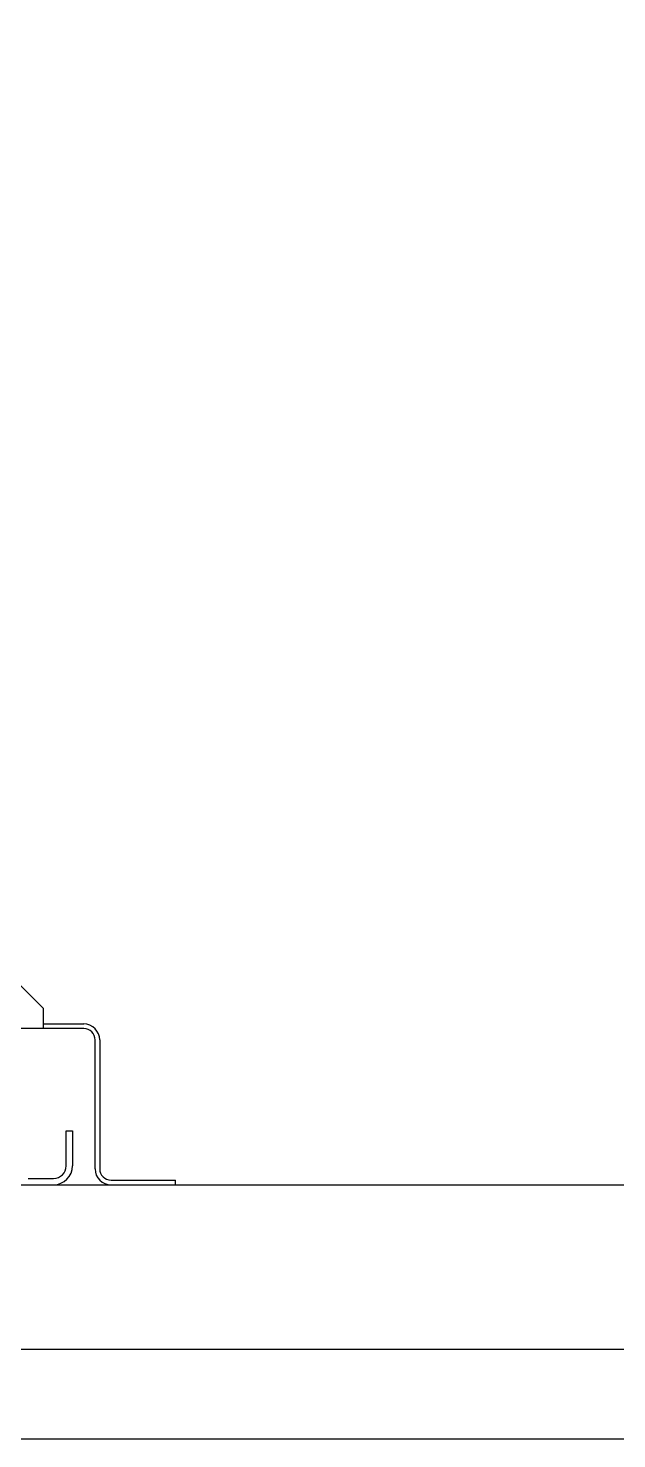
# Model space of a CAD drawing. Header units: millimetres. Extents: x 16200 to 32328, y 18593 to 29476.
# Drawn here: x 16642.78 to 16650.1, y 18973.5 to 18991.04 of the extents above; entities that cross this region are included whole.
import ezdxf

# ---------------------------------------------------------------- set-up
doc = ezdxf.new("R2010")
doc.units = ezdxf.units.MM
doc.header["$LTSCALE"] = 5
doc.layers.add('UNIT', color=6, linetype='Continuous')
doc.styles.add('SUBMITTAL', font='romans.shx', dxfattribs={"width": 0.75})
doc.dimstyles.new('SUBMITTAL', dxfattribs={"dimtxt": 0.09375, "dimasz": 0.09375, "dimexe": 0.03125, "dimexo": 0.0625, "dimgap": 0.0625, "dimtad": 0, "dimdec": 4, "dimzin": 4, "dimdsep": 46, "dimlunit": 4, "dimtxsty": 'SUBMITTAL', "dimcen": 0.09375, "dimclre": 6, "dimadec": 0, "dimazin": 0, "dimtfac": 1, "dimtdec": 0, "dimtofl": 0, "dimtmove": 0, "dimatfit": 3, "dimfxl": 0, "dimfrac": 2, "dimtolj": 1, "dimtzin": 4, "dimarcsym": 0})

msp = doc.modelspace()

# ---------------------------------------------------------------- linework, layer by layer
at = {"layer": 'UNIT'}
for p, q in [((16642.2214, 18979.6008), (16642.9714, 18978.8508)), ((16642.9714, 18978.6008), (16642.9714, 18978.8508)), ((16643.4714, 18978.6008), (16640.2967, 18978.6008)), ((16642.9714, 18978.6588), (16643.4714, 18978.6588)), ((16643.6124, 18976.8578), (16643.6124, 18978.4598)), ((16643.6704, 18978.4598), (16643.6704, 18976.8578)), ((16643.2531, 18976.895), (16643.2531, 18977.3281)), ((16643.2531, 18977.3281), (16643.3319, 18977.3281)), ((16643.3319, 18977.3281), (16643.3319, 18976.895)), ((16506.1124, 18976.6588), (16742.3565, 18976.6588)), ((16642.7807, 18976.7375), (16643.0957, 18976.7375)), ((16643.8114, 18976.7168), (16644.6124, 18976.7168)), ((16644.6124, 18976.6588), (16644.6124, 18976.7168)), ((16742.3565, 18974.6092), (16506.1124, 18974.6092)), ((16510.3624, 18973.4997), (16738.1065, 18973.4997))]:
    msp.add_line(p, q, dxfattribs=at)
for centre, radius, start, end in [((16643.4714, 18978.4598), 0.199, 0, 90), ((16643.4714, 18978.4598), 0.141, 0, 90), ((16643.0957, 18976.895), 0.2362, 270, 0), ((16643.0957, 18976.895), 0.1575, 270, 0), ((16643.8114, 18976.8578), 0.199, 180, 270), ((16643.8114, 18976.8578), 0.141, 180, 270)]:
    msp.add_arc(centre, radius, start, end, dxfattribs=at)

# ---------------------------------------------------------------- leaders
msp.add_leader([(16742.7486, 18980.974), (16729.1466, 18999.2204), (16522.6653, 18999.2204)], dimstyle='SUBMITTAL', override={"dimscale": 36, "dimarcsym": 1}, dxfattribs=at)

doc.saveas('drawing.dxf')
